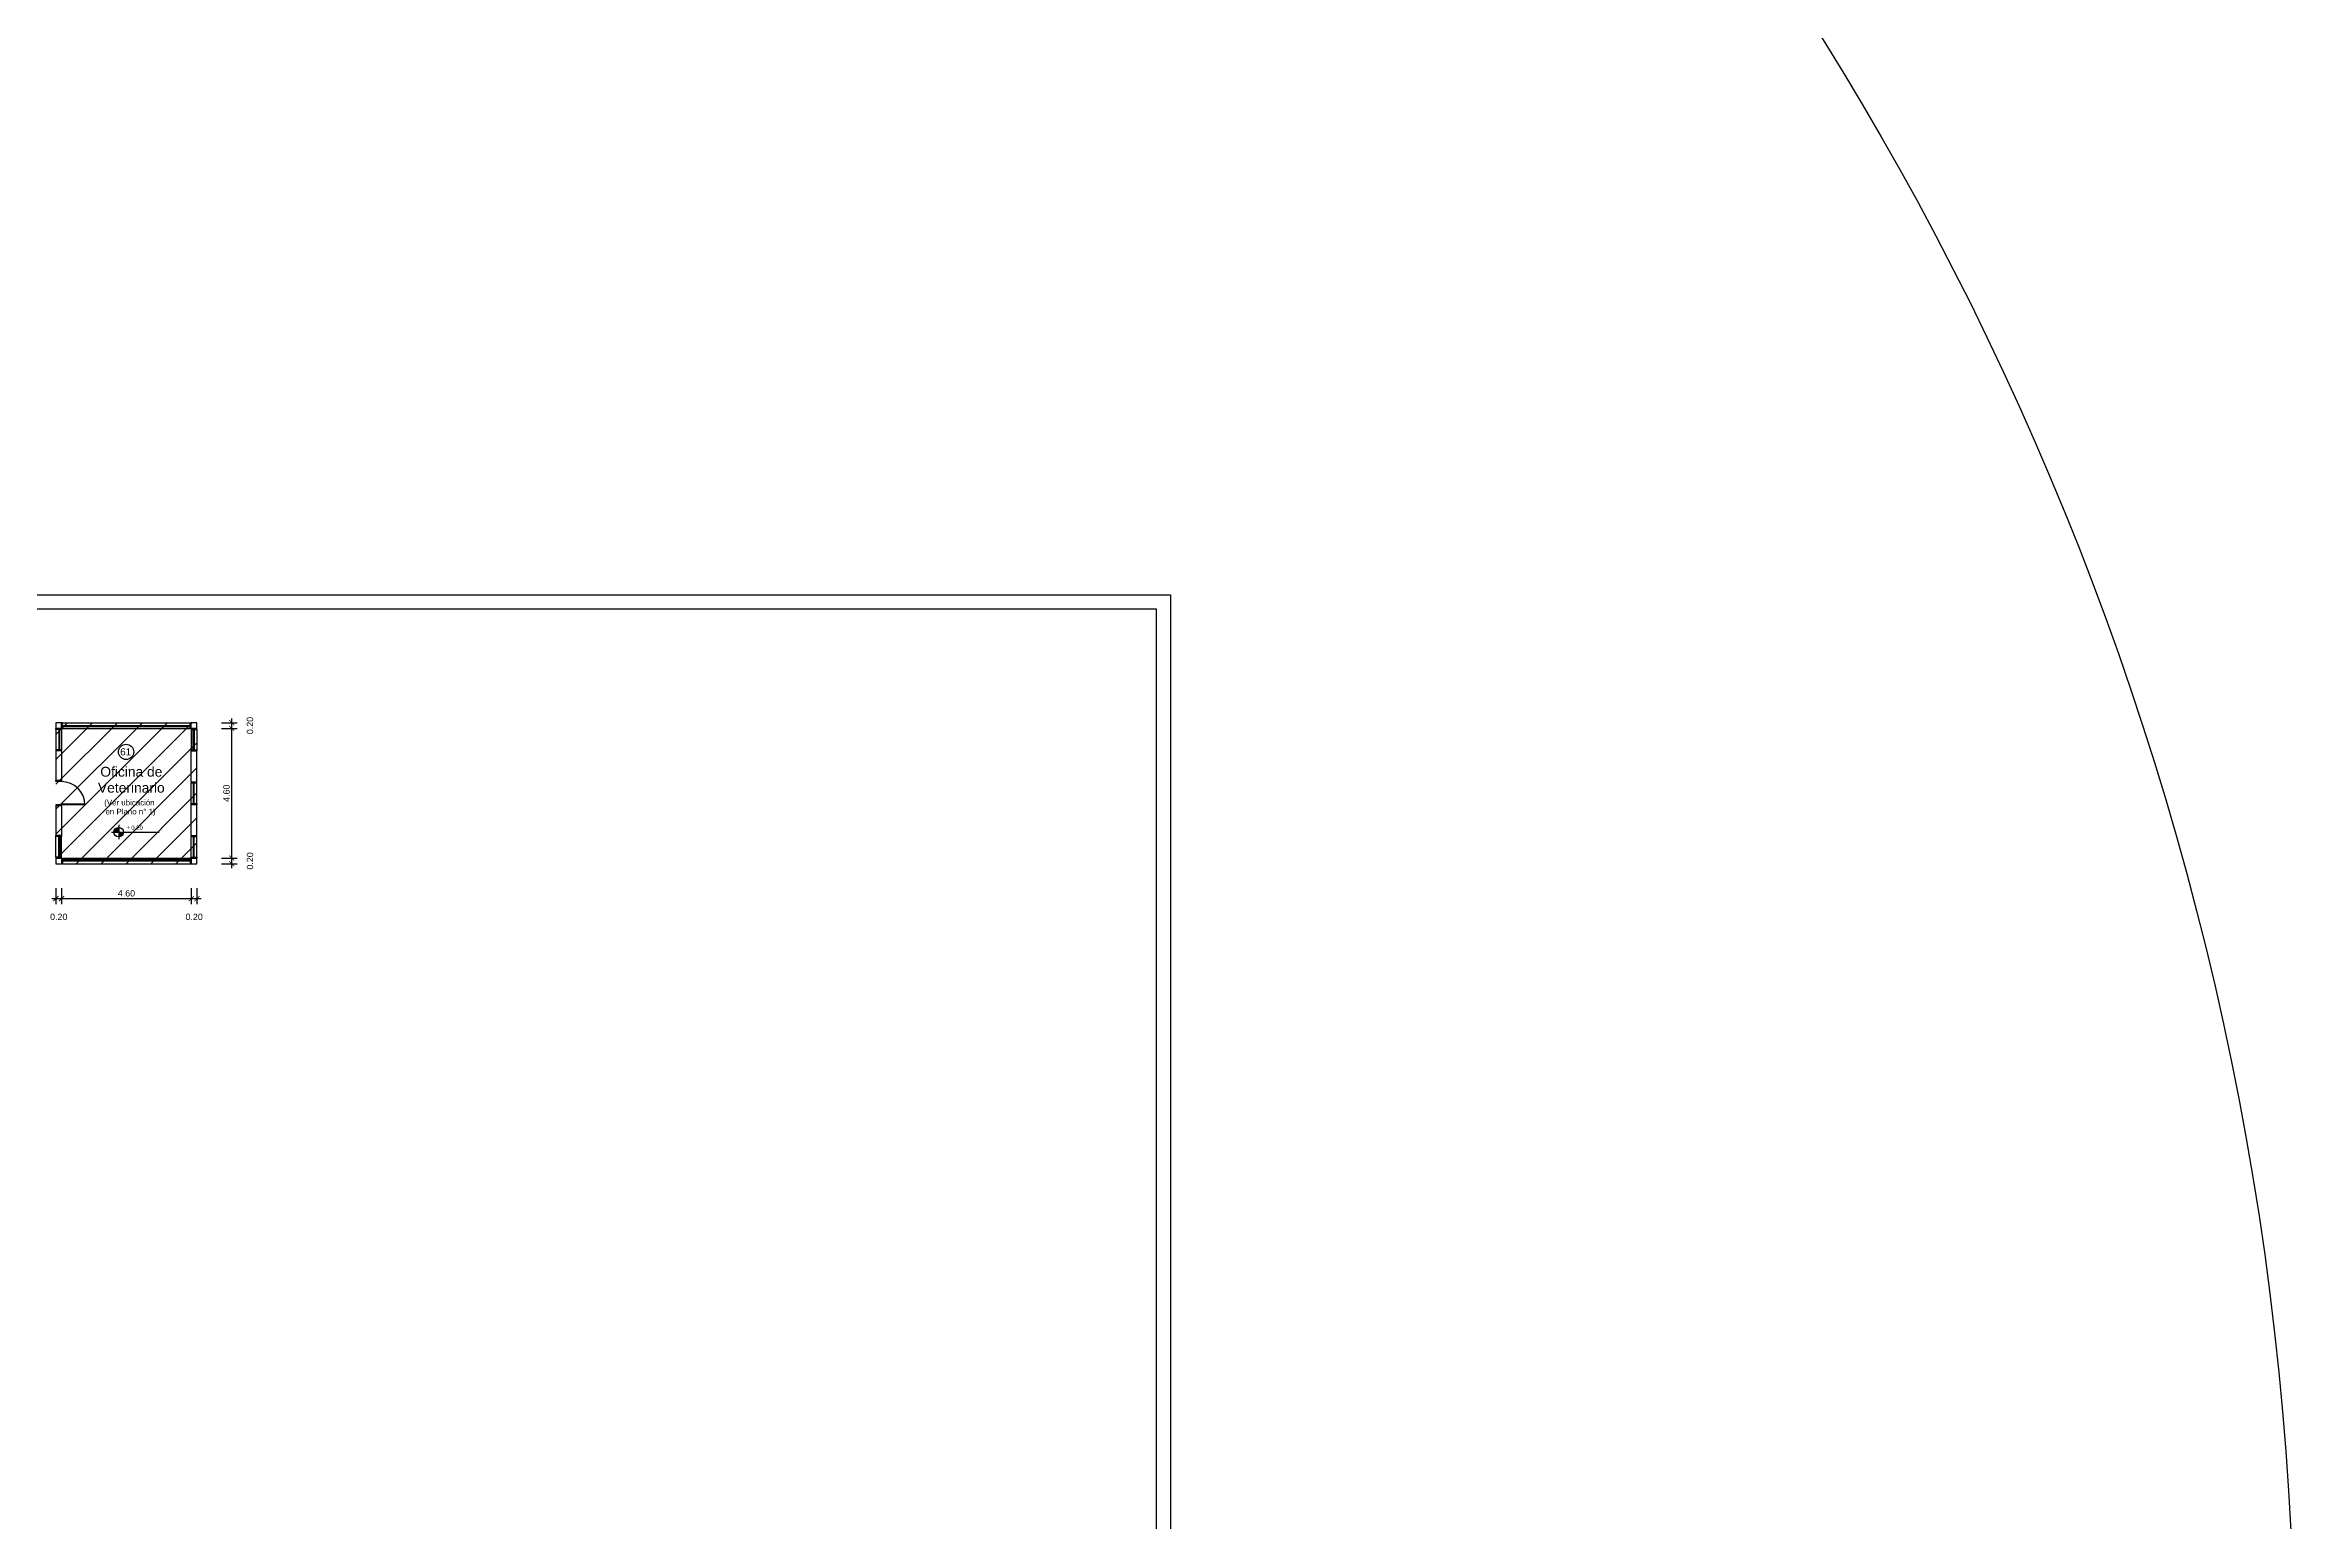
# Model space of a CAD drawing. Extents: x -106 to 115, y -156 to 65.
# Drawn here: x 35.5 to 115.3, y -39.7 to 12.6 of the extents above; entities that cross this region are included whole.
import ezdxf
from ezdxf.enums import TextEntityAlignment as Align

# ---------------------------------------------------------------- set-up
doc = ezdxf.new("R2010")
doc.units = 0
doc.header["$LTSCALE"] = 100
doc.header["$MEASUREMENT"] = 0
doc.layers.get('0').update_dxf_attribs({"color": 9, "linetype": 'CONTINUOUS'})
doc.layers.get('DEFPOINTS').update_dxf_attribs({"color": 9, "linetype": 'CONTINUOUS'})
for name, color, linetype in [('BARRIDO', 9, 'CONTINUOUS'), ('MARCOS', 9, 'CONTINUOUS'), ('MUROS', 9, 'CONTINUOUS'), ('Máquinas', 9, 'CONTINUOUS'), ('PUERTAS', 9, 'CONTINUOUS'), ('RECUADRO', 9, 'CONTINUOUS'), ('texto', 9, 'CONTINUOUS'), ('VENTANAS', 9, 'CONTINUOUS')]:
    doc.layers.add(name, color=color, linetype=linetype)
doc.styles.add('ROMAND', font='arial.ttf')
doc.styles.get("Standard").update_dxf_attribs({"font": 'arial.ttf'})
doc.styles.add('STYLE1', font='arial.ttf', dxfattribs={"width": 0.9})
doc.styles.add('TECHNICBOLD', font='arial.ttf')
doc.dimstyles.new('ACOTA100', dxfattribs={"dimtxt": 0.225, "dimasz": 0.18, "dimexe": 0.2, "dimexo": 0.4, "dimgap": 0.07, "dimtad": 1, "dimzin": 0, "dimdsep": 46, "dimtxsty": 'STYLE1', "dimblk1": 'ARCHTICK', "dimblk2": 'ARCHTICK', "dimsah": 1, "dimcen": 0.05, "dimdle": 0.15, "dimclrd": 7, "dimclre": 7, "dimclrt": 7, "dimadec": 0, "dimazin": 0, "dimtfac": 1, "dimtmove": 2, "dimatfit": 3, "dimldrblk": 'ARCHTICK', "dimfxl": 1, "dimtvp": 1, "dimtolj": 1, "dimtzin": 0, "dimarcsym": 0})

# ---------------------------------------------------------------- blocks, each defined once
blk = doc.blocks.new('_ARCHTICK')
at = {"color": 0, "linetype": 'ByBlock', "const_width": 0.15}
blk.add_lwpolyline([(-0.5, -0.5), (0.5, 0.5)], dxfattribs=at)
blk = doc.blocks.new('*D43')
at = {"layer": 'DEFPOINTS', "color": 0, "linetype": 'Continuous', "transparency": 16777216}
for p in [(35.927, -16.856), (36.127, -16.856), (36.127, -17.622)]:
    blk.add_point(p, dxfattribs=at)
at = {"layer": 'texto', "color": 7, "linetype": 'Continuous', "lineweight": -2, "transparency": 16777216}
for p, q in [((35.927, -17.256), (35.927, -17.822)), ((36.127, -17.256), (36.127, -17.822)), ((35.777, -17.622), (36.277, -17.622))]:
    blk.add_line(p, q, dxfattribs=at)
at = {"layer": 'texto', "color": 7, "linetype": 'Continuous', "lineweight": -2, "transparency": 16777216, "xscale": 0.18, "yscale": 0.18, "zscale": 0.18, "rotation": 180}
blk.add_blockref('_ARCHTICK', (35.927, -17.622), dxfattribs=at)
at = {"layer": 'texto', "color": 7, "linetype": 'Continuous', "lineweight": -2, "transparency": 16777216, "xscale": 0.18, "yscale": 0.18, "zscale": 0.18}
blk.add_blockref('_ARCHTICK', (36.127, -17.622), dxfattribs=at)
at = {"layer": 'texto', "color": 7, "linetype": 'Continuous', "transparency": 16777216, "insert": (36.027, -18.272), "char_height": 0.225, "attachment_point": 5}
blk.add_mtext('\\A1;0.20', dxfattribs=at)
blk = doc.blocks.new('*D44')
at = {"layer": 'DEFPOINTS', "color": 0, "linetype": 'Continuous', "transparency": 16777216}
for p in [(36.127, -16.856), (40.727, -16.856), (40.727, -17.622)]:
    blk.add_point(p, dxfattribs=at)
at = {"layer": 'texto', "color": 7, "linetype": 'Continuous', "lineweight": -2, "transparency": 16777216}
for p, q in [((36.127, -17.256), (36.127, -17.822)), ((40.727, -17.256), (40.727, -17.822)), ((35.977, -17.622), (40.877, -17.622))]:
    blk.add_line(p, q, dxfattribs=at)
at = {"layer": 'texto', "color": 7, "linetype": 'Continuous', "lineweight": -2, "transparency": 16777216, "xscale": 0.18, "yscale": 0.18, "zscale": 0.18, "rotation": 180}
blk.add_blockref('_ARCHTICK', (36.127, -17.622), dxfattribs=at)
at = {"layer": 'texto', "color": 7, "linetype": 'Continuous', "lineweight": -2, "transparency": 16777216, "xscale": 0.18, "yscale": 0.18, "zscale": 0.18}
blk.add_blockref('_ARCHTICK', (40.727, -17.622), dxfattribs=at)
at = {"layer": 'texto', "color": 7, "linetype": 'Continuous', "transparency": 16777216, "insert": (38.427, -17.437), "char_height": 0.225, "attachment_point": 5}
blk.add_mtext('\\A1;4.60', dxfattribs=at)
blk = doc.blocks.new('*D45')
at = {"layer": 'DEFPOINTS', "color": 0, "linetype": 'Continuous', "transparency": 16777216}
for p in [(40.727, -16.856), (40.927, -16.856), (40.927, -17.622)]:
    blk.add_point(p, dxfattribs=at)
at = {"layer": 'texto', "color": 7, "linetype": 'Continuous', "lineweight": -2, "transparency": 16777216}
for p, q in [((40.727, -17.256), (40.727, -17.822)), ((40.927, -17.256), (40.927, -17.822)), ((40.577, -17.622), (41.077, -17.622))]:
    blk.add_line(p, q, dxfattribs=at)
at = {"layer": 'texto', "color": 7, "linetype": 'Continuous', "lineweight": -2, "transparency": 16777216, "xscale": 0.18, "yscale": 0.18, "zscale": 0.18, "rotation": 180}
blk.add_blockref('_ARCHTICK', (40.727, -17.622), dxfattribs=at)
at = {"layer": 'texto', "color": 7, "linetype": 'Continuous', "lineweight": -2, "transparency": 16777216, "xscale": 0.18, "yscale": 0.18, "zscale": 0.18}
blk.add_blockref('_ARCHTICK', (40.927, -17.622), dxfattribs=at)
at = {"layer": 'texto', "color": 7, "linetype": 'Continuous', "transparency": 16777216, "insert": (40.827, -18.272), "char_height": 0.225, "attachment_point": 5}
blk.add_mtext('\\A1;0.20', dxfattribs=at)
blk = doc.blocks.new('*D48')
at = {"layer": 'DEFPOINTS', "color": 0, "linetype": 'Continuous', "transparency": 16777216}
for p in [(41.392, -11.388), (41.392, -11.588), (42.158, -11.388)]:
    blk.add_point(p, dxfattribs=at)
at = {"layer": 'texto', "color": 7, "linetype": 'Continuous', "lineweight": -2, "transparency": 16777216}
for p, q in [((41.792, -11.388), (42.358, -11.388)), ((41.792, -11.588), (42.358, -11.588)), ((42.158, -11.738), (42.158, -11.238))]:
    blk.add_line(p, q, dxfattribs=at)
at = {"layer": 'texto', "color": 7, "linetype": 'Continuous', "lineweight": -2, "transparency": 16777216, "xscale": 0.18, "yscale": 0.18, "zscale": 0.18}
for p, rotation in [((42.158, -11.388), 90), ((42.158, -11.588), 270)]:
    blk.add_blockref('_ARCHTICK', p, dxfattribs=dict(at, rotation=rotation))
at = {"layer": 'texto', "color": 7, "linetype": 'Continuous', "transparency": 16777216, "insert": (42.808, -11.488), "char_height": 0.225, "attachment_point": 5, "rotation": 90}
blk.add_mtext('\\A1;0.20', dxfattribs=at)
blk = doc.blocks.new('*D47')
at = {"layer": 'DEFPOINTS', "color": 0, "linetype": 'Continuous', "transparency": 16777216}
for p in [(41.392, -11.588), (42.158, -11.588), (41.392, -16.188)]:
    blk.add_point(p, dxfattribs=at)
at = {"layer": 'texto', "color": 7, "linetype": 'Continuous', "lineweight": -2, "transparency": 16777216}
for p, q in [((41.792, -11.588), (42.358, -11.588)), ((42.158, -16.338), (42.158, -11.438)), ((41.792, -16.188), (42.358, -16.188))]:
    blk.add_line(p, q, dxfattribs=at)
at = {"layer": 'texto', "color": 7, "linetype": 'Continuous', "lineweight": -2, "transparency": 16777216, "xscale": 0.18, "yscale": 0.18, "zscale": 0.18}
for p, rotation in [((42.158, -11.588), 90), ((42.158, -16.188), 270)]:
    blk.add_blockref('_ARCHTICK', p, dxfattribs=dict(at, rotation=rotation))
at = {"layer": 'texto', "color": 7, "linetype": 'Continuous', "transparency": 16777216, "insert": (41.974, -13.888), "char_height": 0.225, "attachment_point": 5, "rotation": 90}
blk.add_mtext('\\A1;4.60', dxfattribs=at)
blk = doc.blocks.new('*D46')
at = {"layer": 'DEFPOINTS', "color": 0, "linetype": 'Continuous', "transparency": 16777216}
for p in [(41.392, -16.188), (41.392, -16.388), (42.158, -16.188)]:
    blk.add_point(p, dxfattribs=at)
at = {"layer": 'texto', "color": 7, "linetype": 'Continuous', "lineweight": -2, "transparency": 16777216}
for p, q in [((41.792, -16.188), (42.358, -16.188)), ((41.792, -16.388), (42.358, -16.388)), ((42.158, -16.538), (42.158, -16.038))]:
    blk.add_line(p, q, dxfattribs=at)
at = {"layer": 'texto', "color": 7, "linetype": 'Continuous', "lineweight": -2, "transparency": 16777216, "xscale": 0.18, "yscale": 0.18, "zscale": 0.18}
for p, rotation in [((42.158, -16.188), 90), ((42.158, -16.388), 270)]:
    blk.add_blockref('_ARCHTICK', p, dxfattribs=dict(at, rotation=rotation))
at = {"layer": 'texto', "color": 7, "linetype": 'Continuous', "transparency": 16777216, "insert": (42.808, -16.288), "char_height": 0.225, "attachment_point": 5, "rotation": 90}
blk.add_mtext('\\A1;0.20', dxfattribs=at)

msp = doc.modelspace()

# ---------------------------------------------------------------- hatches: boundary and pattern name
at = {"layer": 'Máquinas'}
h = msp.add_hatch(color=256, dxfattribs=at)
h.paths.add_polyline_path([(38.152, -15.266), (38.152, -15.097, 0.414214), (37.983, -15.266)])
h.paths.add_polyline_path([(38.321, -15.266), (38.152, -15.266), (38.152, -15.435, 0.414214)])
at = {"layer": 'texto', "linetype": 'Continuous'}
h = msp.add_hatch(dxfattribs=at)
h.set_pattern_fill('ANSI31', color=256, scale=5, style=0)
edge = h.paths.add_edge_path()
edge.add_line((35.927, -11.388), (35.927, -16.388))
edge.add_line((35.927, -16.388), (40.927, -16.388))
edge.add_line((40.927, -16.388), (40.927, -11.388))
edge.add_line((40.927, -11.388), (35.733, -11.388))

# ---------------------------------------------------------------- linework, layer by layer
for p, q in [((38.152, -15.013), (38.152, -15.266)), ((37.899, -15.266), (38.152, -15.266)), ((38.152, -15.266), (39.584, -15.266)), ((38.152, -15.266), (38.152, -15.519))]:
    msp.add_line(p, q)
msp.add_circle((38.152, -15.266), 0.169)
at = {"layer": 'BARRIDO'}
msp.add_arc((36.127, -14.303), 0.83, 0, 90, dxfattribs=at)
at = {"layer": 'MARCOS'}
for points in [[(36.127, -11.588), (36.127, -11.623), (35.927, -11.623), (35.927, -11.588)], [(40.727, -11.588), (40.692, -11.588), (40.692, -11.388), (40.727, -11.388)], [(40.727, -11.588), (40.727, -11.623), (40.927, -11.623), (40.927, -11.588)], [(40.727, -12.388), (40.727, -12.353), (40.927, -12.353), (40.927, -12.388)], [(36.127, -13.438), (36.127, -13.473), (35.927, -13.473), (35.927, -13.438)], [(40.727, -13.488), (40.727, -13.523), (40.927, -13.523), (40.927, -13.488)], [(36.127, -14.338), (36.127, -14.303), (35.927, -14.303), (35.927, -14.338)], [(40.727, -14.288), (40.727, -14.253), (40.927, -14.253), (40.927, -14.288)], [(36.127, -15.388), (36.127, -15.423), (35.927, -15.423), (35.927, -15.388)], [(40.727, -15.388), (40.727, -15.423), (40.927, -15.423), (40.927, -15.388)], [(36.127, -16.188), (36.127, -16.153), (35.927, -16.153), (35.927, -16.188)], [(36.127, -16.188), (36.162, -16.188), (36.162, -16.388), (36.127, -16.388)], [(40.727, -16.188), (40.692, -16.188), (40.692, -16.388), (40.727, -16.388)], [(40.727, -16.188), (40.727, -16.153), (40.927, -16.153), (40.927, -16.188)]]:
    msp.add_lwpolyline(points, dxfattribs=at)
at = {"layer": 'MUROS'}
for p, q in [((35.927, -11.388), (35.927, -11.588)), ((36.127, -11.388), (35.927, -11.388)), ((36.127, -11.588), (35.927, -11.588)), ((36.127, -11.588), (35.927, -11.588)), ((36.127, -11.388), (36.127, -11.588)), ((36.127, -11.588), (36.127, -11.388)), ((40.927, -11.388), (40.727, -11.388)), ((40.727, -11.588), (40.727, -11.388)), ((40.727, -11.588), (40.727, -11.388)), ((40.927, -11.588), (40.727, -11.588)), ((40.727, -11.588), (40.927, -11.588)), ((40.927, -11.588), (40.927, -11.388)), ((36.127, -12.388), (35.927, -12.388)), ((35.927, -12.388), (35.927, -13.438)), ((36.127, -12.388), (36.127, -13.438)), ((40.727, -12.388), (40.927, -12.388)), ((40.727, -13.488), (40.727, -12.388)), ((40.927, -13.488), (40.927, -12.388)), ((36.127, -13.438), (35.927, -13.438)), ((40.727, -13.488), (40.927, -13.488)), ((35.927, -14.338), (35.927, -15.388)), ((36.127, -14.338), (35.927, -14.338)), ((36.127, -14.338), (36.127, -15.388)), ((40.727, -15.388), (40.727, -14.288)), ((40.727, -14.288), (40.927, -14.288)), ((40.927, -15.388), (40.927, -14.288)), ((36.127, -15.388), (35.927, -15.388)), ((40.727, -15.388), (40.927, -15.388)), ((35.927, -16.188), (36.127, -16.188)), ((35.927, -16.188), (35.927, -16.388)), ((36.127, -16.188), (35.927, -16.188)), ((35.927, -16.388), (36.127, -16.388)), ((36.127, -16.188), (36.127, -16.388)), ((36.127, -16.188), (36.127, -16.388)), ((40.727, -16.388), (40.727, -16.188)), ((40.727, -16.188), (40.927, -16.188)), ((40.727, -16.188), (40.727, -16.388)), ((40.727, -16.188), (40.927, -16.188)), ((40.727, -16.388), (40.927, -16.388)), ((40.927, -16.388), (40.927, -16.188))]:
    msp.add_line(p, q, dxfattribs=at)
at = {"layer": 'PUERTAS'}
msp.add_lwpolyline([(36.127, -14.303), (36.127, -14.263), (36.957, -14.263), (36.957, -14.303)], close=True, dxfattribs=at)
at = {"layer": 'RECUADRO', "linetype": 'Continuous'}
for points in [[(-49.788, -6.855), (75.434, -6.855), (75.434, -105.99), (-49.788, -105.99)], [(-47.288, -7.355), (74.934, -7.355), (74.934, -105.49), (-47.288, -105.49)]]:
    msp.add_lwpolyline(points, close=True, dxfattribs=at)
at = {"layer": 'texto', "linetype": 'Continuous'}
for centre, radius in [((4.578, -45.728), 110.721), ((38.414, -12.423), 0.27)]:
    msp.add_circle(centre, radius, dxfattribs=at)
at = {"layer": 'VENTANAS'}
for p, q in [((35.927, -11.623), (35.927, -12.353)), ((36.127, -11.623), (36.127, -12.353)), ((36.162, -11.388), (40.692, -11.388)), ((36.162, -11.588), (40.692, -11.588)), ((40.727, -11.623), (40.727, -12.353)), ((40.927, -11.623), (40.927, -12.353)), ((40.727, -14.253), (40.727, -13.523)), ((40.927, -14.253), (40.927, -13.523)), ((35.927, -16.153), (35.927, -15.423)), ((36.127, -16.153), (36.127, -15.423)), ((40.727, -16.153), (40.727, -15.423)), ((40.927, -16.153), (40.927, -15.423)), ((36.162, -16.188), (40.692, -16.188)), ((36.162, -16.388), (40.692, -16.388))]:
    msp.add_line(p, q, dxfattribs=at)
for points in [[(36.027, -11.623), (36.027, -12.353), (36.067, -12.353), (36.067, -11.623)], [(36.162, -11.488), (40.692, -11.488), (40.692, -11.528), (36.162, -11.528)], [(40.827, -11.623), (40.827, -12.353), (40.787, -12.353), (40.787, -11.623)], [(40.827, -14.253), (40.827, -13.523), (40.787, -13.523), (40.787, -14.253)], [(36.027, -16.153), (36.027, -15.423), (36.067, -15.423), (36.067, -16.153)], [(40.827, -16.153), (40.827, -15.423), (40.787, -15.423), (40.787, -16.153)], [(36.162, -16.288), (40.692, -16.288), (40.692, -16.248), (36.162, -16.248)]]:
    msp.add_lwpolyline(points, close=True, dxfattribs=at)
for points in [[(36.127, -11.588), (36.162, -11.588), (36.162, -11.388), (36.127, -11.388)], [(36.127, -12.388), (36.127, -12.353), (35.927, -12.353), (35.927, -12.388)]]:
    msp.add_lwpolyline(points, dxfattribs=at)

# ---------------------------------------------------------------- texts
at = {"layer": 'Máquinas', "style": 'TECHNICBOLD'}
for s, p in [('(Ver ubicación ', (38.572, -14.319)), ('en Plano n° 1)', (38.572, -14.64))]:
    msp.add_text(s, height=0.2, dxfattribs=at).set_placement(p, align=Align.CENTER)
at = {"layer": 'texto', "linetype": 'Continuous'}
msp.add_text('61', height=0.25, dxfattribs=at).set_placement((38.4, -12.543), align=Align.CENTER)
at = {"layer": 'texto', "style": 'ROMAND'}
for s, p in [('Veterinario', (38.601, -13.868)), ('Oficina de', (38.601, -13.301))]:
    msp.add_text(s, height=0.35, dxfattribs=at).set_placement(p, align=Align.CENTER)
msp.add_text('+', height=0.15, rotation=90, dxfattribs=at).set_placement((38.56, -15.163))
msp.add_text('0.20', height=0.15, dxfattribs=at).set_placement((38.6, -15.183))

# ---------------------------------------------------------------- dimensions: what is measured, and where the dimension line sits
at = {"layer": 'texto', "linetype": 'Continuous'}
for base, p1, p2, picture, middle in [((42.158, -11.388), (41.392, -11.588), (41.392, -11.388), '*D48', (42.808, -11.488)), ((42.158, -11.588), (41.392, -16.188), (41.392, -11.588), '*D47', (41.974, -13.888)), ((42.158, -16.188), (41.392, -16.388), (41.392, -16.188), '*D46', (42.808, -16.288))]:
    dim = msp.add_linear_dim(base=base, p1=p1, p2=p2, angle=90, dimstyle='ACOTA100', override={"dimtxsty": 'Standard'}, dxfattribs=at)
    dim.commit()
    dim.dimension.update_dxf_attribs({"geometry": picture, "text_midpoint": middle})
for base, p1, p2, picture, middle in [((36.127, -17.622), (35.927, -16.856), (36.127, -16.856), '*D43', (36.027, -18.272)), ((40.727, -17.622), (36.127, -16.856), (40.727, -16.856), '*D44', (38.427, -17.437)), ((40.927, -17.622), (40.727, -16.856), (40.927, -16.856), '*D45', (40.827, -18.272))]:
    dim = msp.add_linear_dim(base=base, p1=p1, p2=p2, dimstyle='ACOTA100', override={"dimtxsty": 'Standard'}, dxfattribs=at)
    dim.commit()
    dim.dimension.update_dxf_attribs({"geometry": picture, "text_midpoint": middle})

doc.saveas('drawing.dxf')
